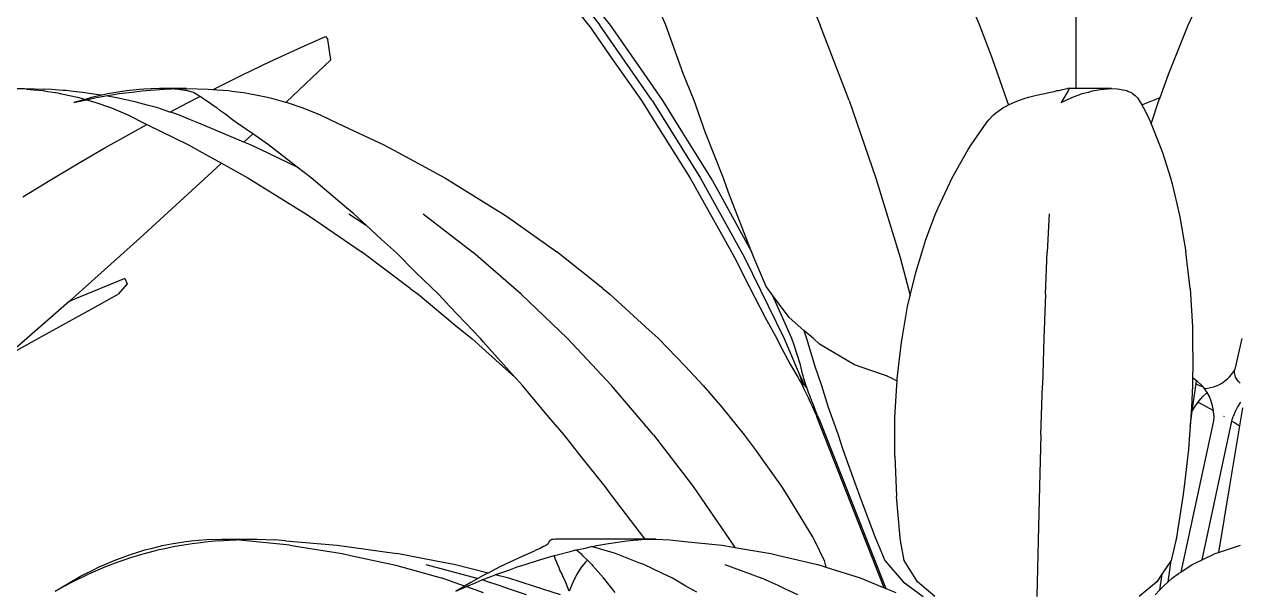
# Model space of a CAD drawing. Header units: metres. Extents: x 244.4 to 340.3, y -4.1 to 64.3.
# Drawn here: x 248.0555 to 248.4465, y 7.5495 to 7.7321 of the extents above; entities that cross this region are included whole.
import ezdxf

# ---------------------------------------------------------------- set-up
doc = ezdxf.new("R2010")
doc.units = ezdxf.units.M
doc.layers.add('Edges', color=7, linetype='Continuous')

# ---------------------------------------------------------------- blocks, each defined once
blk = doc.blocks.new('Novo+Sobrado2m fr')
for p, q in [((-7.19438, -1.50581), (-7.19438, -1.23435)), ((-7.35111, -1.48542), (-7.36929, -1.46191)), ((-7.36579, -1.46191), (-7.34759, -1.48542)), ((-7.28663, -1.46191), (-7.27662, -1.48542)), ((-7.2295, -1.47581), (-7.22542, -1.48542)), ((-7.35111, -1.48542), (-7.34365, -1.49613)), ((-7.33069, -1.50968), (-7.34759, -1.48542)), ((-7.34416, -1.48542), (-7.34669, -1.48216)), ((-7.3333, -1.50097), (-7.34416, -1.48542)), ((-7.32636, -1.48542), (-7.32769, -1.48216)), ((-7.3207, -1.50097), (-7.32636, -1.48542)), ((-7.26733, -1.50968), (-7.27662, -1.48542)), ((-7.22542, -1.48542), (-7.22133, -1.49613)), ((-7.16451, -1.50097), (-7.15827, -1.48542)), ((-7.15827, -1.48542), (-7.15681, -1.48216)), ((-7.44466, -1.49302), (-7.43576, -1.48904)), ((-7.43576, -1.48904), (-7.43499, -1.49)), ((-7.45355, -1.49714), (-7.44466, -1.49302)), ((-7.43406, -1.49654), (-7.43499, -1.49)), ((-7.46244, -1.50142), (-7.45355, -1.49714)), ((-7.43406, -1.49654), (-7.44841, -1.51024)), ((-7.34365, -1.49613), (-7.33418, -1.50968)), ((-7.22133, -1.49613), (-7.21659, -1.50968)), ((-7.32725, -1.50968), (-7.3333, -1.50097)), ((-7.31724, -1.50968), (-7.3207, -1.50097)), ((-7.16734, -1.50869), (-7.16451, -1.50097)), ((-7.47132, -1.50583), (-7.46244, -1.50142)), ((-7.53723, -1.50581), (-7.53259, -1.50581)), ((-7.53193, -1.50597), (-7.5349, -1.50588)), ((-7.53259, -1.50581), (-7.52606, -1.50597)), ((-7.53193, -1.50597), (-7.52973, -1.50618)), ((-7.52973, -1.50618), (-7.52655, -1.50649)), ((-7.52655, -1.50649), (-7.5258, -1.50661)), ((-7.52389, -1.50614), (-7.52606, -1.50597)), ((-7.5258, -1.50661), (-7.52193, -1.50723)), ((-7.52027, -1.50641), (-7.52389, -1.50614)), ((-7.52193, -1.50723), (-7.5211, -1.50736)), ((-7.5211, -1.50736), (-7.51814, -1.50802)), ((-7.51921, -1.50649), (-7.52027, -1.50641)), ((-7.51693, -1.50676), (-7.51921, -1.50649)), ((-7.51814, -1.50802), (-7.51557, -1.50858)), ((-7.5138, -1.50713), (-7.51693, -1.50676)), ((-7.51557, -1.50858), (-7.51435, -1.50893)), ((-7.51435, -1.50893), (-7.51306, -1.5093)), ((-7.51183, -1.50736), (-7.5138, -1.50713)), ((-7.51102, -1.50872), (-7.51306, -1.5093)), ((-7.51264, -1.50942), (-7.50951, -1.50872)), ((-7.50797, -1.50796), (-7.51183, -1.50736)), ((-7.50773, -1.508), (-7.51102, -1.50872)), ((-7.50951, -1.50872), (-7.50646, -1.5082)), ((-7.50773, -1.508), (-7.50797, -1.50796)), ((-7.50529, -1.50746), (-7.50773, -1.508)), ((-7.50646, -1.5082), (-7.50397, -1.50778)), ((-7.50408, -1.50858), (-7.50646, -1.5082)), ((-7.49966, -1.50656), (-7.50529, -1.50746)), ((-7.50199, -1.50902), (-7.50408, -1.50858)), ((-7.50397, -1.50778), (-7.5022, -1.50746)), ((-7.5022, -1.50746), (-7.49793, -1.50694)), ((-7.49572, -1.50616), (-7.49966, -1.50656)), ((-7.49793, -1.50694), (-7.49488, -1.50656)), ((-7.49425, -1.506), (-7.49572, -1.50616)), ((-7.49488, -1.50656), (-7.49207, -1.50635)), ((-7.49188, -1.50592), (-7.49425, -1.506)), ((-7.49207, -1.50635), (-7.48762, -1.506)), ((-7.48913, -1.50581), (-7.49188, -1.50592)), ((-7.48049, -1.50581), (-7.48913, -1.50581)), ((-7.48762, -1.506), (-7.48526, -1.50594)), ((-7.48526, -1.50594), (-7.48049, -1.50581)), ((-7.48449, -1.50597), (-7.48526, -1.50594)), ((-7.48311, -1.50614), (-7.48449, -1.50597)), ((-7.48106, -1.50641), (-7.48311, -1.50614)), ((-7.48053, -1.50649), (-7.48106, -1.50641)), ((-7.47947, -1.50676), (-7.48053, -1.50649)), ((-7.48049, -1.50581), (-7.47357, -1.50597)), ((-7.4802, -1.51039), (-7.4762, -1.50834)), ((-7.47829, -1.50713), (-7.47947, -1.50676)), ((-7.47772, -1.50736), (-7.47829, -1.50713)), ((-7.47685, -1.50796), (-7.47772, -1.50736)), ((-7.4762, -1.50834), (-7.47685, -1.50796)), ((-7.47579, -1.50858), (-7.4762, -1.50834)), ((-7.47522, -1.50902), (-7.47579, -1.50858)), ((-7.47357, -1.50597), (-7.47184, -1.5061)), ((-7.47184, -1.5061), (-7.47132, -1.50583)), ((-7.47184, -1.5061), (-7.47073, -1.50618)), ((-7.47073, -1.50618), (-7.46687, -1.50649)), ((-7.46687, -1.50649), (-7.46592, -1.50661)), ((-7.46592, -1.50661), (-7.46139, -1.50723)), ((-7.46139, -1.50723), (-7.46047, -1.50736)), ((-7.46047, -1.50736), (-7.45714, -1.50802)), ((-7.45714, -1.50802), (-7.45443, -1.50858)), ((-7.45443, -1.50858), (-7.45312, -1.50893)), ((-7.45312, -1.50893), (-7.44868, -1.51015)), ((-7.21107, -1.50902), (-7.20969, -1.50858)), ((-7.20969, -1.50858), (-7.20712, -1.50796)), ((-7.20712, -1.50796), (-7.20438, -1.50736)), ((-7.20438, -1.50736), (-7.2031, -1.50713)), ((-7.2031, -1.50713), (-7.20141, -1.50676)), ((-7.20141, -1.50676), (-7.20039, -1.50649)), ((-7.20039, -1.50649), (-7.19995, -1.50641)), ((-7.19995, -1.50641), (-7.19875, -1.50614)), ((-7.19822, -1.50872), (-7.1991, -1.51033)), ((-7.1991, -1.51033), (-7.19575, -1.50872)), ((-7.19875, -1.50614), (-7.1982, -1.50597)), ((-7.19742, -1.50746), (-7.19822, -1.50872)), ((-7.1982, -1.50597), (-7.19781, -1.50593)), ((-7.19781, -1.50593), (-7.19715, -1.50583)), ((-7.19687, -1.50656), (-7.19742, -1.50746)), ((-7.19715, -1.50583), (-7.19708, -1.50581)), ((-7.19708, -1.50581), (-7.19678, -1.50592)), ((-7.19438, -1.50581), (-7.19708, -1.50581)), ((-7.19669, -1.50616), (-7.19687, -1.50656)), ((-7.19678, -1.50592), (-7.19672, -1.506)), ((-7.19672, -1.506), (-7.19669, -1.50616)), ((-7.19575, -1.50872), (-7.19312, -1.50778)), ((-7.18296, -1.50581), (-7.19438, -1.50581)), ((-7.19312, -1.50778), (-7.19237, -1.50746)), ((-7.19237, -1.50746), (-7.19035, -1.50694)), ((-7.19035, -1.50694), (-7.18906, -1.50656)), ((-7.18906, -1.50656), (-7.18775, -1.50635)), ((-7.18775, -1.50635), (-7.18589, -1.506)), ((-7.18589, -1.506), (-7.18533, -1.50597)), ((-7.18533, -1.50597), (-7.18296, -1.50581)), ((-7.18296, -1.50581), (-7.1811, -1.50592)), ((-7.1811, -1.50592), (-7.18035, -1.50597)), ((-7.18035, -1.50597), (-7.1793, -1.50618)), ((-7.1793, -1.50618), (-7.17806, -1.50649)), ((-7.17806, -1.50649), (-7.17773, -1.50661)), ((-7.17773, -1.50661), (-7.1764, -1.50723)), ((-7.1764, -1.50723), (-7.17618, -1.50736)), ((-7.17618, -1.50736), (-7.17531, -1.50802)), ((-7.17531, -1.50802), (-7.17477, -1.50858)), ((-7.17477, -1.50858), (-7.17448, -1.50893)), ((-7.17448, -1.50893), (-7.1737, -1.51015)), ((-7.17319, -1.51107), (-7.16734, -1.50869)), ((-7.1677, -1.50968), (-7.16734, -1.50869)), ((-7.51306, -1.5093), (-7.51673, -1.51033)), ((-7.51673, -1.51033), (-7.51264, -1.50942)), ((-7.51264, -1.50942), (-7.51003, -1.51015)), ((-7.51003, -1.51015), (-7.50461, -1.51207)), ((-7.50461, -1.51207), (-7.49935, -1.51431)), ((-7.49901, -1.50965), (-7.50199, -1.50902)), ((-7.4967, -1.51015), (-7.49901, -1.50965)), ((-7.49313, -1.51112), (-7.4967, -1.51015)), ((-7.4897, -1.51207), (-7.49313, -1.51112)), ((-7.48739, -1.51284), (-7.4897, -1.51207)), ((-7.48582, -1.51337), (-7.48739, -1.51284)), ((-7.48582, -1.51337), (-7.4802, -1.51039)), ((-7.47428, -1.50965), (-7.47522, -1.50902)), ((-7.47346, -1.51015), (-7.47428, -1.50965)), ((-7.47218, -1.51112), (-7.47346, -1.51015)), ((-7.47076, -1.51207), (-7.47218, -1.51112)), ((-7.46978, -1.51284), (-7.47076, -1.51207)), ((-7.46848, -1.51379), (-7.46978, -1.51284)), ((-7.44868, -1.51015), (-7.44841, -1.51024)), ((-7.44841, -1.51024), (-7.44304, -1.51207)), ((-7.44304, -1.51207), (-7.43748, -1.51431)), ((-7.33418, -1.50968), (-7.32975, -1.51676)), ((-7.33069, -1.50968), (-7.31514, -1.53462)), ((-7.3208, -1.52004), (-7.32725, -1.50968)), ((-7.31353, -1.52004), (-7.31724, -1.50968)), ((-7.26733, -1.50968), (-7.25878, -1.53462)), ((-7.22032, -1.51379), (-7.21908, -1.51284)), ((-7.21908, -1.51284), (-7.21794, -1.51207)), ((-7.21794, -1.51207), (-7.21622, -1.51112)), ((-7.21659, -1.50968), (-7.21624, -1.5108)), ((-7.21624, -1.5108), (-7.21588, -1.51095)), ((-7.21624, -1.5108), (-7.21615, -1.51109)), ((-7.21622, -1.51112), (-7.21615, -1.51109)), ((-7.21615, -1.51109), (-7.21588, -1.51095)), ((-7.21588, -1.51095), (-7.21421, -1.51015)), ((-7.21421, -1.51015), (-7.2129, -1.50965)), ((-7.2129, -1.50965), (-7.21107, -1.50902)), ((-7.1737, -1.51015), (-7.17319, -1.51107)), ((-7.17319, -1.51107), (-7.17264, -1.51207)), ((-7.17264, -1.51207), (-7.17151, -1.51431)), ((-7.17017, -1.51722), (-7.1677, -1.50968)), ((-7.49935, -1.51431), (-7.49393, -1.51702)), ((-7.4846, -1.51379), (-7.48582, -1.51337)), ((-7.48309, -1.51431), (-7.4846, -1.51379)), ((-7.47921, -1.51588), (-7.48309, -1.51431)), ((-7.47656, -1.51698), (-7.47921, -1.51588)), ((-7.46772, -1.51431), (-7.46848, -1.51379)), ((-7.46572, -1.51588), (-7.46772, -1.51431)), ((-7.4642, -1.51698), (-7.46572, -1.51588)), ((-7.43748, -1.51431), (-7.43167, -1.51702)), ((-7.32975, -1.51676), (-7.31853, -1.53462)), ((-7.2233, -1.51698), (-7.22244, -1.51588)), ((-7.22244, -1.51588), (-7.22093, -1.51431)), ((-7.22093, -1.51431), (-7.22032, -1.51379)), ((-7.17151, -1.51431), (-7.17025, -1.51702)), ((-7.50676, -1.52492), (-7.49791, -1.51994)), ((-7.49791, -1.51994), (-7.49322, -1.51737)), ((-7.49393, -1.51702), (-7.49322, -1.51737)), ((-7.49322, -1.51737), (-7.47988, -1.52396)), ((-7.46201, -1.52309), (-7.47656, -1.51698)), ((-7.45919, -1.52045), (-7.4642, -1.51698)), ((-7.45919, -1.52045), (-7.46201, -1.52309)), ((-7.45413, -1.52396), (-7.45919, -1.52045)), ((-7.43167, -1.51702), (-7.41705, -1.52396)), ((-7.31176, -1.53462), (-7.3208, -1.52004)), ((-7.30781, -1.53462), (-7.31353, -1.52004)), ((-7.2281, -1.52396), (-7.2233, -1.51698)), ((-7.17025, -1.51702), (-7.17017, -1.51722)), ((-7.17017, -1.51722), (-7.16749, -1.52396)), ((-7.47988, -1.52396), (-7.47544, -1.52645)), ((-7.45994, -1.52396), (-7.46201, -1.52309)), ((-7.45669, -1.52549), (-7.45994, -1.52396)), ((-7.4522, -1.52549), (-7.45413, -1.52396)), ((-7.41705, -1.52396), (-7.41238, -1.52645)), ((-7.22908, -1.52549), (-7.2281, -1.52396)), ((-7.16749, -1.52396), (-7.16656, -1.52645)), ((-7.51558, -1.53005), (-7.50676, -1.52492)), ((-7.47544, -1.52645), (-7.46927, -1.52987)), ((-7.44486, -1.53114), (-7.45669, -1.52549)), ((-7.44486, -1.53114), (-7.4522, -1.52549)), ((-7.41238, -1.52645), (-7.39744, -1.53458)), ((-7.23423, -1.53456), (-7.22908, -1.52549)), ((-7.16656, -1.52645), (-7.16402, -1.53458)), ((-7.52439, -1.53531), (-7.51558, -1.53005)), ((-7.46927, -1.52987), (-7.47489, -1.53513)), ((-7.46927, -1.52987), (-7.46078, -1.53458)), ((-7.44043, -1.53456), (-7.44486, -1.53114)), ((-7.53319, -1.54072), (-7.52439, -1.53531)), ((-7.47489, -1.53513), (-7.49547, -1.55398)), ((-7.46078, -1.53458), (-7.45769, -1.53651)), ((-7.42902, -1.54423), (-7.44043, -1.53456)), ((-7.39744, -1.53458), (-7.39425, -1.53651)), ((-7.31853, -1.53462), (-7.30496, -1.55885)), ((-7.31514, -1.53462), (-7.30097, -1.56019)), ((-7.30916, -1.53933), (-7.31176, -1.53462)), ((-7.30614, -1.53933), (-7.30781, -1.53462)), ((-7.25878, -1.53462), (-7.25098, -1.56019)), ((-7.23876, -1.54423), (-7.23423, -1.53456)), ((-7.16402, -1.53458), (-7.16345, -1.53651)), ((-7.45769, -1.53651), (-7.44208, -1.54616)), ((-7.39425, -1.53651), (-7.37872, -1.54616)), ((-7.29891, -1.55803), (-7.30916, -1.53933)), ((-7.29891, -1.55803), (-7.30614, -1.53933)), ((-7.16345, -1.53651), (-7.16116, -1.54616)), ((-7.44208, -1.54616), (-7.44062, -1.54717)), ((-7.44062, -1.54717), (-7.42421, -1.5584)), ((-7.42666, -1.54616), (-7.42902, -1.54423)), ((-7.4283, -1.54616), (-7.42275, -1.54978)), ((-7.42275, -1.54978), (-7.42666, -1.54616)), ((-7.40434, -1.54616), (-7.38844, -1.55854)), ((-7.37872, -1.54616), (-7.37724, -1.54717)), ((-7.37724, -1.54717), (-7.36133, -1.5584)), ((-7.24265, -1.55438), (-7.23953, -1.54616)), ((-7.23953, -1.54616), (-7.23876, -1.54423)), ((-7.20305, -1.54616), (-7.20361, -1.55854)), ((-7.16116, -1.54616), (-7.16093, -1.54717)), ((-7.16093, -1.54717), (-7.159, -1.5584)), ((-7.41778, -1.55438), (-7.42275, -1.54978)), ((-7.49547, -1.55398), (-7.51616, -1.57254)), ((-7.41299, -1.55866), (-7.41778, -1.55438)), ((-7.24401, -1.55866), (-7.24265, -1.55438)), ((-7.40851, -1.5702), (-7.42421, -1.5584)), ((-7.4067, -1.56499), (-7.41299, -1.55866)), ((-7.37281, -1.57206), (-7.38844, -1.55854)), ((-7.34655, -1.5702), (-7.36133, -1.5584)), ((-7.30496, -1.55885), (-7.3042, -1.56019)), ((-7.29859, -1.55885), (-7.29891, -1.55803)), ((-7.29798, -1.56019), (-7.29859, -1.55885)), ((-7.24591, -1.56499), (-7.24401, -1.55866)), ((-7.20416, -1.57206), (-7.20361, -1.55854)), ((-7.15765, -1.5702), (-7.159, -1.5584)), ((-7.3042, -1.56019), (-7.29955, -1.56953)), ((-7.30097, -1.56019), (-7.28822, -1.58633)), ((-7.29407, -1.56953), (-7.29798, -1.56019)), ((-7.25098, -1.56019), (-7.24771, -1.5724)), ((-7.50028, -1.56697), (-7.51651, -1.57363)), ((-7.50028, -1.56697), (-7.49957, -1.56871)), ((-7.3994, -1.57206), (-7.4067, -1.56499)), ((-7.24763, -1.57206), (-7.24591, -1.56499)), ((-7.49957, -1.56871), (-7.5025, -1.572)), ((-7.40851, -1.5702), (-7.40601, -1.57206)), ((-7.34655, -1.5702), (-7.34429, -1.57206)), ((-7.29955, -1.56953), (-7.29436, -1.5795)), ((-7.292, -1.57232), (-7.29407, -1.56953)), ((-7.15765, -1.5702), (-7.1569, -1.58249)), ((-7.5182, -1.57433), (-7.53695, -1.59079)), ((-7.51616, -1.57254), (-7.5182, -1.57433)), ((-7.51651, -1.57363), (-7.5182, -1.57433)), ((-7.51093, -1.57672), (-7.5025, -1.572)), ((-7.40601, -1.57206), (-7.39338, -1.58249)), ((-7.39576, -1.57601), (-7.3994, -1.57206)), ((-7.37281, -1.57206), (-7.35797, -1.58632)), ((-7.34429, -1.57206), (-7.33281, -1.58249)), ((-7.28874, -1.5795), (-7.292, -1.57232)), ((-7.28668, -1.5795), (-7.292, -1.57232)), ((-7.24854, -1.57601), (-7.24771, -1.5724)), ((-7.24771, -1.5724), (-7.24763, -1.57206)), ((-7.20416, -1.57206), (-7.20468, -1.58632)), ((-7.51931, -1.58139), (-7.51093, -1.57672)), ((-7.38591, -1.58632), (-7.39576, -1.57601)), ((-7.25035, -1.58632), (-7.24854, -1.57601)), ((-7.52765, -1.586), (-7.51931, -1.58139)), ((-7.39338, -1.58249), (-7.38869, -1.58632)), ((-7.33281, -1.58249), (-7.32871, -1.58632)), ((-7.29436, -1.5795), (-7.29062, -1.58633)), ((-7.28581, -1.58633), (-7.28874, -1.5795)), ((-7.28189, -1.58368), (-7.28668, -1.5795)), ((-7.1569, -1.58249), (-7.15686, -1.58632)), ((-7.53593, -1.59054), (-7.52765, -1.586)), ((-7.38869, -1.58632), (-7.37882, -1.59524)), ((-7.38495, -1.58744), (-7.38591, -1.58632)), ((-7.35797, -1.58632), (-7.34379, -1.60141)), ((-7.32871, -1.58632), (-7.32008, -1.59524)), ((-7.29062, -1.58633), (-7.28977, -1.58809)), ((-7.28822, -1.58633), (-7.28404, -1.59619)), ((-7.28517, -1.58809), (-7.28581, -1.58633)), ((-7.28189, -1.58368), (-7.28102, -1.58632)), ((-7.27886, -1.58633), (-7.28189, -1.58368)), ((-7.28102, -1.58632), (-7.27837, -1.59524)), ((-7.27694, -1.58809), (-7.27886, -1.58633)), ((-7.25054, -1.58744), (-7.25035, -1.58632)), ((-7.20468, -1.58632), (-7.20518, -1.60141)), ((-7.15686, -1.58632), (-7.15675, -1.59524)), ((-7.14103, -1.58633), (-7.14332, -1.59619)), ((-7.37488, -1.59875), (-7.38495, -1.58744)), ((-7.28977, -1.58809), (-7.28626, -1.59477)), ((-7.28301, -1.59477), (-7.28517, -1.58809)), ((-7.26561, -1.59477), (-7.27694, -1.58809)), ((-7.25189, -1.59932), (-7.25054, -1.58744)), ((-7.28626, -1.59477), (-7.28382, -1.59878)), ((-7.28234, -1.59762), (-7.28301, -1.59477)), ((-7.25722, -1.59762), (-7.26561, -1.59477)), ((-7.37882, -1.59524), (-7.37488, -1.59875)), ((-7.37438, -1.59932), (-7.37488, -1.59875)), ((-7.32008, -1.59524), (-7.31429, -1.60141)), ((-7.28368, -1.59706), (-7.28404, -1.59619)), ((-7.28366, -1.59703), (-7.28404, -1.59619)), ((-7.28382, -1.59878), (-7.28338, -1.59957)), ((-7.28334, -1.59789), (-7.28368, -1.59706)), ((-7.2833, -1.59783), (-7.28366, -1.59703)), ((-7.28304, -1.59868), (-7.28334, -1.59789)), ((-7.28294, -1.59859), (-7.2833, -1.59783)), ((-7.28277, -1.59941), (-7.28304, -1.59868)), ((-7.2826, -1.59931), (-7.28294, -1.59859)), ((-7.28216, -1.59832), (-7.28234, -1.59762)), ((-7.28191, -1.59915), (-7.28216, -1.59832)), ((-7.27837, -1.59524), (-7.27625, -1.60141)), ((-7.25537, -1.59832), (-7.25722, -1.59762)), ((-7.25356, -1.59915), (-7.25537, -1.59832)), ((-7.15675, -1.59524), (-7.15688, -1.59899)), ((-7.14567, -1.59931), (-7.14496, -1.59859)), ((-7.14496, -1.59859), (-7.14432, -1.59783)), ((-7.14432, -1.59783), (-7.14377, -1.59703)), ((-7.14377, -1.59703), (-7.14332, -1.59619)), ((-7.14338, -1.59706), (-7.14332, -1.59619)), ((-7.14329, -1.59789), (-7.14338, -1.59706)), ((-7.14306, -1.59868), (-7.14329, -1.59789)), ((-7.14268, -1.59941), (-7.14306, -1.59868)), ((-7.37245, -1.60141), (-7.37438, -1.59932)), ((-7.36398, -1.6116), (-7.37245, -1.60141)), ((-7.33031, -1.61729), (-7.34379, -1.60141)), ((-7.31429, -1.60141), (-7.30835, -1.60843)), ((-7.28338, -1.59957), (-7.28289, -1.60049)), ((-7.28289, -1.60049), (-7.28235, -1.60153)), ((-7.28254, -1.60006), (-7.28277, -1.59941)), ((-7.28228, -1.59996), (-7.2826, -1.59931)), ((-7.28235, -1.60062), (-7.28254, -1.60006)), ((-7.28222, -1.60107), (-7.28235, -1.60062)), ((-7.28235, -1.60153), (-7.28177, -1.6027)), ((-7.28235, -1.60153), (-7.28222, -1.60169)), ((-7.28198, -1.60055), (-7.28228, -1.59996)), ((-7.28213, -1.60141), (-7.28222, -1.60107)), ((-7.28222, -1.60169), (-7.28213, -1.60173)), ((-7.28211, -1.60163), (-7.28213, -1.60141)), ((-7.28213, -1.60173), (-7.28211, -1.60163)), ((-7.28171, -1.60107), (-7.28198, -1.60055)), ((-7.28161, -1.60011), (-7.28191, -1.59915)), ((-7.28177, -1.6027), (-7.28116, -1.60396)), ((-7.28147, -1.6015), (-7.28171, -1.60107)), ((-7.28126, -1.60118), (-7.28161, -1.60011)), ((-7.28126, -1.60185), (-7.28147, -1.6015)), ((-7.28085, -1.60235), (-7.28126, -1.60118)), ((-7.28108, -1.60211), (-7.28126, -1.60185)), ((-7.28095, -1.60228), (-7.28108, -1.60211)), ((-7.28085, -1.60235), (-7.28095, -1.60228)), ((-7.28039, -1.60363), (-7.28085, -1.60235)), ((-7.27625, -1.60141), (-7.27407, -1.60843)), ((-7.25194, -1.60004), (-7.25356, -1.59915)), ((-7.25261, -1.6116), (-7.25202, -1.60141)), ((-7.25202, -1.60141), (-7.25194, -1.60004)), ((-7.25194, -1.60004), (-7.25189, -1.59932)), ((-7.20566, -1.61729), (-7.20518, -1.60141)), ((-7.15696, -1.60141), (-7.15719, -1.60843)), ((-7.15697, -1.60967), (-7.15573, -1.60082)), ((-7.15688, -1.59899), (-7.15696, -1.60141)), ((-7.15661, -1.59915), (-7.15688, -1.59899)), ((-7.1556, -1.59989), (-7.15661, -1.59915)), ((-7.15573, -1.60082), (-7.1556, -1.59989)), ((-7.15537, -1.60107), (-7.15573, -1.60082)), ((-7.1553, -1.60011), (-7.1556, -1.59989)), ((-7.15454, -1.6015), (-7.15537, -1.60107)), ((-7.15413, -1.60118), (-7.1553, -1.60011)), ((-7.15364, -1.60185), (-7.15454, -1.6015)), ((-7.15349, -1.60189), (-7.15413, -1.60118)), ((-7.15349, -1.60189), (-7.15364, -1.60185)), ((-7.15309, -1.60235), (-7.15349, -1.60189)), ((-7.15309, -1.60235), (-7.1521, -1.60228)), ((-7.15218, -1.60364), (-7.15309, -1.60235)), ((-7.1521, -1.60228), (-7.15111, -1.60211)), ((-7.15111, -1.60211), (-7.15012, -1.60185)), ((-7.15012, -1.60185), (-7.14915, -1.6015)), ((-7.14915, -1.6015), (-7.14821, -1.60107)), ((-7.14821, -1.60107), (-7.14731, -1.60055)), ((-7.14731, -1.60055), (-7.14646, -1.59996)), ((-7.14646, -1.59996), (-7.14567, -1.59931)), ((-7.14218, -1.60006), (-7.14268, -1.59941)), ((-7.14155, -1.60062), (-7.14218, -1.60006)), ((-7.28116, -1.60396), (-7.28052, -1.60532)), ((-7.28052, -1.60532), (-7.27985, -1.60676)), ((-7.27988, -1.605), (-7.28039, -1.60363)), ((-7.27934, -1.60644), (-7.27988, -1.605)), ((-7.27875, -1.60795), (-7.27934, -1.60644)), ((-7.15594, -1.60795), (-7.15504, -1.60673)), ((-7.15504, -1.60673), (-7.15482, -1.60644)), ((-7.15504, -1.60673), (-7.15018, -1.60943)), ((-7.15482, -1.60644), (-7.15356, -1.605)), ((-7.15356, -1.605), (-7.15218, -1.60364)), ((-7.15144, -1.605), (-7.15218, -1.60364)), ((-7.15086, -1.60644), (-7.15144, -1.605)), ((-7.15043, -1.60795), (-7.15086, -1.60644)), ((-7.30835, -1.60843), (-7.30108, -1.61729)), ((-7.27985, -1.60676), (-7.27918, -1.60826)), ((-7.27918, -1.60826), (-7.27849, -1.6098)), ((-7.27813, -1.60951), (-7.27875, -1.60795)), ((-7.27849, -1.6098), (-7.27776, -1.61137)), ((-7.27748, -1.61112), (-7.27813, -1.60951)), ((-7.27407, -1.60843), (-7.27093, -1.61729)), ((-7.15719, -1.60843), (-7.15767, -1.61464)), ((-7.15767, -1.61464), (-7.15697, -1.60967)), ((-7.15697, -1.60967), (-7.15689, -1.60951)), ((-7.15689, -1.60951), (-7.15594, -1.60795)), ((-7.15018, -1.60943), (-7.15043, -1.60795)), ((-7.15017, -1.60951), (-7.15018, -1.60943)), ((-7.15007, -1.61112), (-7.15017, -1.60951)), ((-7.14319, -1.6098), (-7.14386, -1.61137)), ((-7.14239, -1.60826), (-7.14319, -1.6098)), ((-7.14142, -1.60676), (-7.14239, -1.60826)), ((-7.14088, -1.60863), (-7.14183, -1.61438)), ((-7.35906, -1.61729), (-7.36398, -1.6116)), ((-7.27748, -1.61206), (-7.27776, -1.61137)), ((-7.27748, -1.61112), (-7.27737, -1.61138)), ((-7.25606, -1.66654), (-7.27748, -1.61206)), ((-7.27737, -1.61138), (-7.2768, -1.61275)), ((-7.2768, -1.61275), (-7.25557, -1.66674)), ((-7.25266, -1.61729), (-7.25261, -1.6116)), ((-7.15015, -1.61275), (-7.16066, -1.66149)), ((-7.15385, -1.65751), (-7.14422, -1.6129)), ((-7.15009, -1.61138), (-7.15015, -1.61275)), ((-7.15007, -1.61112), (-7.15009, -1.61138)), ((-7.14691, -1.61125), (-7.14668, -1.61137)), ((-7.14183, -1.61438), (-7.14505, -1.63375)), ((-7.14422, -1.6129), (-7.14404, -1.61206)), ((-7.14422, -1.6129), (-7.14345, -1.61338)), ((-7.14404, -1.61206), (-7.14386, -1.61137)), ((-7.14345, -1.61338), (-7.14183, -1.61438)), ((-7.35368, -1.62421), (-7.35906, -1.61729)), ((-7.33031, -1.61729), (-7.31756, -1.63393)), ((-7.30108, -1.61729), (-7.29759, -1.62202)), ((-7.27093, -1.61729), (-7.26941, -1.62202)), ((-7.2527, -1.62421), (-7.25266, -1.61729)), ((-7.20566, -1.61729), (-7.20611, -1.63393)), ((-7.15788, -1.61729), (-7.15823, -1.62202)), ((-7.15767, -1.61464), (-7.15788, -1.61729)), ((-7.29759, -1.62202), (-7.28913, -1.63393)), ((-7.26941, -1.62202), (-7.26505, -1.63393)), ((-7.15823, -1.62202), (-7.15963, -1.63393)), ((-7.34581, -1.63393), (-7.35368, -1.62421)), ((-7.2527, -1.62421), (-7.25215, -1.63713)), ((-7.34347, -1.63713), (-7.34581, -1.63393)), ((-7.31756, -1.63393), (-7.30558, -1.65128)), ((-7.28913, -1.63393), (-7.28712, -1.63713)), ((-7.26505, -1.63393), (-7.26394, -1.63713)), ((-7.20611, -1.63393), (-7.20653, -1.65128)), ((-7.15963, -1.63393), (-7.16004, -1.63713)), ((-7.14505, -1.63375), (-7.14855, -1.65515)), ((-7.3334, -1.65037), (-7.34347, -1.63713)), ((-7.28712, -1.63713), (-7.27903, -1.65037)), ((-7.26394, -1.63713), (-7.25895, -1.65037)), ((-7.25096, -1.65037), (-7.25215, -1.63713)), ((-7.16004, -1.63713), (-7.16209, -1.65037)), ((-7.4919, -1.65384), (-7.48899, -1.6531)), ((-7.48899, -1.6531), (-7.48829, -1.65296)), ((-7.48829, -1.65296), (-7.48477, -1.65226)), ((-7.48429, -1.65329), (-7.4875, -1.65395)), ((-7.48477, -1.65226), (-7.48401, -1.65212)), ((-7.48336, -1.6531), (-7.48429, -1.65329)), ((-7.48401, -1.65212), (-7.48133, -1.65175)), ((-7.48135, -1.65278), (-7.48336, -1.6531)), ((-7.47862, -1.65237), (-7.48135, -1.65278)), ((-7.48133, -1.65175), (-7.479, -1.65143)), ((-7.479, -1.65143), (-7.47403, -1.65103)), ((-7.4769, -1.65212), (-7.47862, -1.65237)), ((-7.47357, -1.65178), (-7.4769, -1.65212)), ((-7.47403, -1.65103), (-7.46918, -1.65093)), ((-7.4702, -1.65143), (-7.47357, -1.65178)), ((-7.4702, -1.65143), (-7.46497, -1.65111)), ((-7.46918, -1.65093), (-7.45776, -1.65093)), ((-7.46918, -1.65093), (-7.46497, -1.65111)), ((-7.46497, -1.65111), (-7.4645, -1.65113)), ((-7.44727, -1.65287), (-7.4645, -1.65113)), ((-7.45776, -1.65093), (-7.45204, -1.65113)), ((-7.44869, -1.65141), (-7.45204, -1.65113)), ((-7.44869, -1.65141), (-7.43199, -1.65287)), ((-7.44727, -1.65287), (-7.44336, -1.65349)), ((-7.44336, -1.65349), (-7.43047, -1.65551)), ((-7.43199, -1.65287), (-7.4128, -1.65551)), ((-7.36562, -1.65329), (-7.36696, -1.65395)), ((-7.36531, -1.6531), (-7.36562, -1.65329)), ((-7.36471, -1.65278), (-7.36531, -1.6531)), ((-7.36417, -1.65237), (-7.36471, -1.65278)), ((-7.36403, -1.65212), (-7.36417, -1.65237)), ((-7.36399, -1.65178), (-7.36403, -1.65212)), ((-7.36376, -1.65143), (-7.36399, -1.65178)), ((-7.36365, -1.65132), (-7.36376, -1.65143)), ((-7.36335, -1.65116), (-7.36365, -1.65132)), ((-7.36302, -1.65103), (-7.36335, -1.65116)), ((-7.3625, -1.65098), (-7.36302, -1.65103)), ((-7.36181, -1.65093), (-7.3625, -1.65098)), ((-7.33294, -1.65093), (-7.36181, -1.65093)), ((-7.35272, -1.65384), (-7.35019, -1.65327)), ((-7.35019, -1.65327), (-7.3494, -1.6531)), ((-7.34253, -1.65551), (-7.35019, -1.65327)), ((-7.3494, -1.6531), (-7.34858, -1.65296)), ((-7.34858, -1.65296), (-7.34472, -1.65226)), ((-7.34472, -1.65226), (-7.34394, -1.65212)), ((-7.34394, -1.65212), (-7.34114, -1.65175)), ((-7.34114, -1.65175), (-7.33889, -1.65143)), ((-7.33889, -1.65143), (-7.3378, -1.65134)), ((-7.3378, -1.65134), (-7.33417, -1.65103)), ((-7.33417, -1.65103), (-7.32954, -1.65093)), ((-7.33294, -1.65093), (-7.3334, -1.65037)), ((-7.32954, -1.65093), (-7.33294, -1.65093)), ((-7.32954, -1.65093), (-7.32499, -1.65113)), ((-7.32499, -1.65113), (-7.32022, -1.65161)), ((-7.32022, -1.65161), (-7.30833, -1.65287)), ((-7.30833, -1.65287), (-7.30453, -1.65349)), ((-7.30558, -1.65128), (-7.30417, -1.65355)), ((-7.30453, -1.65349), (-7.30417, -1.65355)), ((-7.30417, -1.65355), (-7.29249, -1.65551)), ((-7.27903, -1.65037), (-7.27852, -1.65128)), ((-7.27852, -1.65128), (-7.27534, -1.65771)), ((-7.25895, -1.65037), (-7.25854, -1.65128)), ((-7.25854, -1.65128), (-7.25582, -1.65771)), ((-7.25079, -1.65128), (-7.25096, -1.65037)), ((-7.24961, -1.65771), (-7.25079, -1.65128)), ((-7.20653, -1.65128), (-7.20693, -1.66929)), ((-7.16231, -1.65128), (-7.16377, -1.65771)), ((-7.16209, -1.65037), (-7.16231, -1.65128)), ((-7.14855, -1.65515), (-7.14271, -1.65325)), ((-7.14271, -1.65325), (-7.14143, -1.65287)), ((-7.50373, -1.65774), (-7.50294, -1.65743)), ((-7.50294, -1.65743), (-7.49886, -1.65591)), ((-7.49846, -1.65692), (-7.501, -1.65774)), ((-7.49886, -1.65591), (-7.49553, -1.65486)), ((-7.4953, -1.65591), (-7.49846, -1.65692)), ((-7.49553, -1.65486), (-7.49394, -1.65436)), ((-7.49454, -1.65571), (-7.4953, -1.65591)), ((-7.49091, -1.65475), (-7.49454, -1.65571)), ((-7.49394, -1.65436), (-7.4919, -1.65384)), ((-7.48943, -1.65436), (-7.49091, -1.65475)), ((-7.4875, -1.65395), (-7.48943, -1.65436)), ((-7.43047, -1.65551), (-7.42776, -1.6561)), ((-7.42776, -1.6561), (-7.41412, -1.65905)), ((-7.3974, -1.65846), (-7.4128, -1.65551)), ((-7.37345, -1.65692), (-7.37532, -1.65774)), ((-7.37133, -1.65591), (-7.37345, -1.65692)), ((-7.37083, -1.65571), (-7.37133, -1.65591)), ((-7.36869, -1.65475), (-7.37083, -1.65571)), ((-7.36792, -1.65436), (-7.36869, -1.65475)), ((-7.36696, -1.65395), (-7.36792, -1.65436)), ((-7.36761, -1.65774), (-7.3665, -1.65743)), ((-7.3665, -1.65743), (-7.36222, -1.65619)), ((-7.36222, -1.65619), (-7.36128, -1.65591)), ((-7.3618, -1.65743), (-7.36222, -1.65619)), ((-7.36161, -1.65774), (-7.3618, -1.65743)), ((-7.36128, -1.65591), (-7.35709, -1.65486)), ((-7.35709, -1.65486), (-7.35521, -1.65436)), ((-7.35521, -1.65436), (-7.35507, -1.65433)), ((-7.35507, -1.65433), (-7.35272, -1.65384)), ((-7.35507, -1.65433), (-7.35361, -1.65551)), ((-7.35361, -1.65551), (-7.35311, -1.6561)), ((-7.35311, -1.6561), (-7.35152, -1.65769)), ((-7.33496, -1.65846), (-7.34253, -1.65551)), ((-7.29249, -1.65551), (-7.28993, -1.6561)), ((-7.28993, -1.6561), (-7.27754, -1.65905)), ((-7.15586, -1.65846), (-7.15385, -1.65751)), ((-7.15385, -1.65751), (-7.14965, -1.65551)), ((-7.14965, -1.65551), (-7.14855, -1.65515)), ((-7.51334, -1.66219), (-7.51062, -1.66083)), ((-7.50659, -1.65983), (-7.51206, -1.66219)), ((-7.51062, -1.66083), (-7.50856, -1.65983)), ((-7.50856, -1.65983), (-7.50676, -1.65904)), ((-7.50676, -1.65904), (-7.50373, -1.65774)), ((-7.50259, -1.65832), (-7.50659, -1.65983)), ((-7.501, -1.65774), (-7.50259, -1.65832)), ((-7.41412, -1.65905), (-7.41284, -1.65941)), ((-7.41284, -1.65941), (-7.39859, -1.66338)), ((-7.40355, -1.65905), (-7.38716, -1.66343)), ((-7.39435, -1.65905), (-7.3974, -1.65846)), ((-7.3835, -1.66178), (-7.39435, -1.65905)), ((-7.37967, -1.65983), (-7.3835, -1.66178)), ((-7.3807, -1.66219), (-7.37683, -1.66083)), ((-7.37648, -1.65832), (-7.37967, -1.65983)), ((-7.37683, -1.66083), (-7.37411, -1.65983)), ((-7.37532, -1.65774), (-7.37648, -1.65832)), ((-7.37411, -1.65983), (-7.37157, -1.65904)), ((-7.37157, -1.65904), (-7.36761, -1.65774)), ((-7.36115, -1.65904), (-7.36161, -1.65774)), ((-7.3607, -1.65983), (-7.36115, -1.65904)), ((-7.36037, -1.66083), (-7.3607, -1.65983)), ((-7.35965, -1.66219), (-7.36037, -1.66083)), ((-7.35346, -1.65983), (-7.35497, -1.66219)), ((-7.35217, -1.65832), (-7.35346, -1.65983)), ((-7.35157, -1.65774), (-7.35217, -1.65832)), ((-7.35152, -1.65769), (-7.35157, -1.65774)), ((-7.35152, -1.65769), (-7.35014, -1.65905)), ((-7.35014, -1.65905), (-7.34988, -1.65941)), ((-7.34988, -1.65941), (-7.34639, -1.66338)), ((-7.33337, -1.65905), (-7.33496, -1.65846)), ((-7.32742, -1.66196), (-7.33337, -1.65905)), ((-7.30738, -1.65905), (-7.29548, -1.66343)), ((-7.27754, -1.65905), (-7.27637, -1.65941)), ((-7.27637, -1.65941), (-7.27484, -1.6599)), ((-7.27534, -1.65771), (-7.27484, -1.6599)), ((-7.27484, -1.6599), (-7.26384, -1.66338)), ((-7.25582, -1.65771), (-7.25002, -1.66458)), ((-7.24532, -1.66458), (-7.24961, -1.65771)), ((-7.16377, -1.65771), (-7.16677, -1.6622)), ((-7.16471, -1.66464), (-7.16377, -1.65771)), ((-7.16066, -1.66149), (-7.15698, -1.65905)), ((-7.15698, -1.65905), (-7.15586, -1.65846)), ((-7.51745, -1.6648), (-7.52276, -1.66765)), ((-7.52276, -1.66765), (-7.51807, -1.6648)), ((-7.51807, -1.6648), (-7.51454, -1.66284)), ((-7.51206, -1.66219), (-7.51745, -1.6648)), ((-7.51454, -1.66284), (-7.51334, -1.66219)), ((-7.39106, -1.66597), (-7.39859, -1.66338)), ((-7.38908, -1.6648), (-7.39106, -1.66597)), ((-7.39048, -1.66617), (-7.38732, -1.6648)), ((-7.3868, -1.66355), (-7.38908, -1.6648)), ((-7.38732, -1.6648), (-7.38536, -1.66403)), ((-7.3868, -1.66355), (-7.38716, -1.66343)), ((-7.3843, -1.66219), (-7.3868, -1.66355)), ((-7.38536, -1.66403), (-7.38229, -1.66284)), ((-7.38386, -1.66453), (-7.38536, -1.66403)), ((-7.3835, -1.66178), (-7.3843, -1.66219)), ((-7.3799, -1.66585), (-7.38386, -1.66453)), ((-7.38229, -1.66284), (-7.38116, -1.66237)), ((-7.38116, -1.66237), (-7.3807, -1.66219)), ((-7.37681, -1.66348), (-7.38116, -1.66237)), ((-7.36891, -1.66598), (-7.37681, -1.66348)), ((-7.35946, -1.66284), (-7.35965, -1.66219)), ((-7.35853, -1.6648), (-7.35946, -1.66284)), ((-7.35742, -1.66765), (-7.35853, -1.6648)), ((-7.35624, -1.6648), (-7.35742, -1.66765)), ((-7.35497, -1.66219), (-7.35624, -1.6648)), ((-7.34266, -1.66804), (-7.34639, -1.66338)), ((-7.32413, -1.66348), (-7.32742, -1.66196)), ((-7.31987, -1.66598), (-7.32413, -1.66348)), ((-7.29309, -1.66453), (-7.29548, -1.66343)), ((-7.29022, -1.66585), (-7.29309, -1.66453)), ((-7.26384, -1.66338), (-7.25606, -1.66654)), ((-7.25002, -1.66458), (-7.24355, -1.66929)), ((-7.23978, -1.66929), (-7.24532, -1.66458)), ((-7.16836, -1.66458), (-7.1741, -1.66929)), ((-7.16677, -1.6622), (-7.16836, -1.66458)), ((-7.16677, -1.6622), (-7.16749, -1.66732)), ((-7.16619, -1.66598), (-7.16471, -1.66464)), ((-7.16471, -1.66464), (-7.16341, -1.66348)), ((-7.16341, -1.66348), (-7.16138, -1.66196)), ((-7.16138, -1.66196), (-7.16066, -1.66149)), ((-7.39106, -1.66597), (-7.39388, -1.66765)), ((-7.39388, -1.66765), (-7.39048, -1.66617)), ((-7.39048, -1.66617), (-7.38504, -1.66804)), ((-7.37657, -1.66696), (-7.3799, -1.66585)), ((-7.37113, -1.66878), (-7.37657, -1.66696)), ((-7.36017, -1.66878), (-7.36891, -1.66598)), ((-7.31629, -1.66796), (-7.31987, -1.66598)), ((-7.2878, -1.66696), (-7.29022, -1.66585)), ((-7.28385, -1.66878), (-7.2878, -1.66696)), ((-7.25606, -1.66654), (-7.25557, -1.66674)), ((-7.25557, -1.66674), (-7.25237, -1.66804)), ((-7.1689, -1.66878), (-7.16749, -1.66732)), ((-7.16749, -1.66732), (-7.16619, -1.66598))]:
    blk.add_line(p, q)

msp = doc.modelspace()

# ---------------------------------------------------------------- block references
at = {"layer": 'Edges'}
msp.add_blockref('Novo+Sobrado2m fr', (255.5882, 9.21727), dxfattribs=at)

doc.saveas('drawing.dxf')
